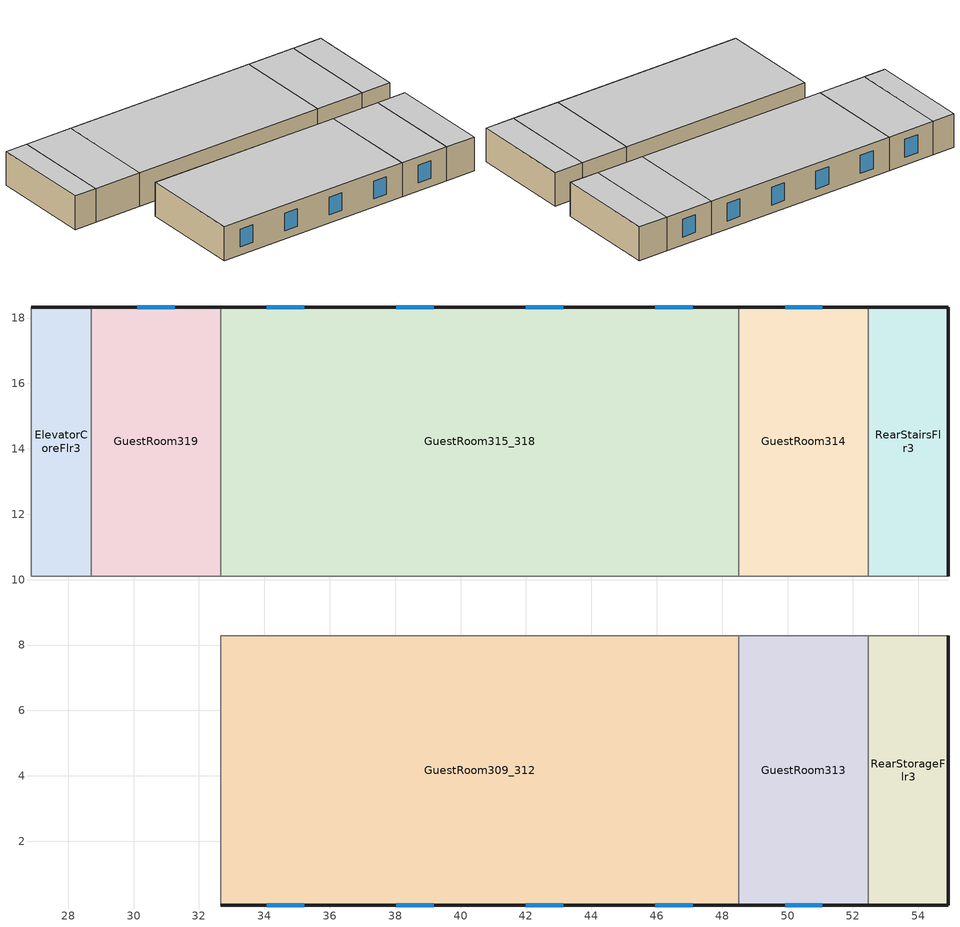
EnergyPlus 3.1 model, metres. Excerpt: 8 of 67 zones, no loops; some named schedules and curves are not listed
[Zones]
RearStairsFlr3
 floor to RearStairsFlr2 (INT-FLOOR-TOPSIDE): 54.91,10.11 52.47,10.11 52.47,18.34 54.91,18.34 z6.1
 wall outside (Steel-Framed_R-13 + R-10 ci_Ext-wall): 54.91,10.11 54.91,18.34 52.47,18.34 z6.1:8.84
 wall to GuestRoom314 (Standard_Int-Wall): 52.47,18.34 52.47,10.11 z6.1:8.84
 wall to CorridorFlr3 (Standard_Int-Wall): 52.47,10.11 54.91,10.11 z6.1:8.84
 ceiling to RearStairsFlr4 (INT-FLOOR-UNDERSIDE): 52.47,10.11 54.91,10.11 54.91,18.34 52.47,18.34 z8.84
RearStorageFlr3
 floor to RearStorageFlr2 (INT-FLOOR-TOPSIDE): 54.91,0.05 52.47,0.05 52.47,8.28 54.91,8.28 z6.1
 wall outside (Steel-Framed_R-13 + R-10 ci_Ext-wall): 52.47,0.05 54.91,0.05 54.91,8.28 z6.1:8.84
 wall to CorridorFlr3 (Standard_Int-Wall): 54.91,8.28 52.47,8.28 z6.1:8.84
 wall to GuestRoom313 (Standard_Int-Wall): 52.47,8.28 52.47,0.05 z6.1:8.84
 ceiling to RearStorageFlr4 (INT-FLOOR-UNDERSIDE): 52.47,0.05 54.91,0.05 54.91,8.28 52.47,8.28 z8.84
GuestRoom309_312
 floor to GuestRoom209_212 (INT-FLOOR-TOPSIDE): 48.51,0.05 32.66,0.05 32.66,8.28 48.51,8.28 z6.1
 wall outside (Steel-Framed_R-13 + R-10 ci_Ext-wall): 32.66,0.05 48.51,0.05 z6.1:8.84
 wall to CorridorFlr3 (Standard_Int-Wall): 48.51,8.28 32.66,8.28 z6.1:8.84
 wall to GuestRoom306_308 (Standard_Int-Wall): 32.66,8.28 32.66,0.05 z6.1:8.84
 wall to GuestRoom313 (Standard_Int-Wall): 48.51,0.05 48.51,8.28 z6.1:8.84
 window (std_window_UValue_2.612_SHGC_0.49_VT_0.49): 34.07,0.05 35.21,0.05 / 38.04,0.05 39.17,0.05 / 42,0.05 43.14,0.05 / 45.96,0.05 47.1,0.05 z6.75:8.19
 ceiling to GuestRoom409_412 (INT-FLOOR-UNDERSIDE): 32.66,0.05 48.51,0.05 48.51,8.28 32.66,8.28 z8.84
GuestRoom313
 floor to GuestRoom213 (INT-FLOOR-TOPSIDE): 52.47,0.05 48.51,0.05 48.51,8.28 52.47,8.28 z6.1
 wall outside (Steel-Framed_R-13 + R-10 ci_Ext-wall): 48.51,0.05 52.47,0.05 z6.1:8.84
 wall to CorridorFlr3 (Standard_Int-Wall): 52.47,8.28 48.51,8.28 z6.1:8.84
 window (std_window_UValue_2.612_SHGC_0.49_VT_0.49): 49.92,0.05 51.06,0.05 z6.75:8.19
 ceiling to GuestRoom413 (INT-FLOOR-UNDERSIDE): 48.51,0.05 52.47,0.05 52.47,8.28 48.51,8.28 z8.84
GuestRoom314
 floor to GuestRoom214 (INT-FLOOR-TOPSIDE): 52.47,10.11 48.51,10.11 48.51,18.34 52.47,18.34 z6.1
 wall outside (Steel-Framed_R-13 + R-10 ci_Ext-wall): 52.47,18.34 48.51,18.34 z6.1:8.84
 wall to CorridorFlr3 (Standard_Int-Wall): 48.51,10.11 52.47,10.11 z6.1:8.84
 wall to GuestRoom315_318 (Standard_Int-Wall): 48.51,18.34 48.51,10.11 z6.1:8.84
 window (std_window_UValue_2.612_SHGC_0.64_VT_0.64): 51.06,18.34 49.92,18.34 z6.75:8.19
 ceiling to GuestRoom414 (INT-FLOOR-UNDERSIDE): 48.51,10.11 52.47,10.11 52.47,18.34 48.51,18.34 z8.84
GuestRoom315_318
 floor to GuestRoom215_218 (INT-FLOOR-TOPSIDE): 48.51,10.11 32.66,10.11 32.66,18.34 48.51,18.34 z6.1
 wall outside (Steel-Framed_R-13 + R-10 ci_Ext-wall): 48.51,18.34 32.66,18.34 z6.1:8.84
 wall to CorridorFlr3 (Standard_Int-Wall): 32.66,10.11 48.51,10.11 z6.1:8.84
 wall to GuestRoom319 (Standard_Int-Wall): 32.66,18.34 32.66,10.11 z6.1:8.84
 window (std_window_UValue_2.612_SHGC_0.64_VT_0.64): 47.1,18.34 45.96,18.34 / 43.14,18.34 42,18.34 / 39.17,18.34 38.04,18.34 / 35.21,18.34 34.07,18.34 z6.75:8.19
 ceiling to GuestRoom415_418 (INT-FLOOR-UNDERSIDE): 32.66,10.11 48.51,10.11 48.51,18.34 32.66,18.34 z8.84
ElevatorCoreFlr3
 floor to ElevatorCoreFlr2 (INT-FLOOR-TOPSIDE): 28.7,10.11 26.87,10.11 26.87,18.34 28.7,18.34 z6.1
 wall outside (Steel-Framed_R-13 + R-10 ci_Ext-wall): 28.7,18.34 26.87,18.34 z6.1:8.84
 wall to CorridorFlr3 (Standard_Int-Wall): 26.87,18.34 26.87,10.11 28.7,10.11 z6.1:8.84
 wall to GuestRoom319 (Standard_Int-Wall): 28.7,10.11 28.7,18.34 z6.1:8.84
 ceiling to ElevatorCoreFlr4 (INT-FLOOR-UNDERSIDE): 26.87,10.11 28.7,10.11 28.7,18.34 26.87,18.34 z8.84
GuestRoom319
 floor to GuestRoom219 (INT-FLOOR-TOPSIDE): 32.66,10.11 28.7,10.11 28.7,18.34 32.66,18.34 z6.1
 wall outside (Steel-Framed_R-13 + R-10 ci_Ext-wall): 32.66,18.34 28.7,18.34 z6.1:8.84
 wall to CorridorFlr3 (Standard_Int-Wall): 28.7,10.11 32.66,10.11 z6.1:8.84
 window (std_window_UValue_2.612_SHGC_0.64_VT_0.64): 31.25,18.34 30.11,18.34 z6.75:8.19
 ceiling to GuestRoom419 (INT-FLOOR-UNDERSIDE): 28.7,10.11 32.66,10.11 32.66,18.34 28.7,18.34 z8.84
[Building]
Benchmark Small Hotel New V1.1_3.1: North Axis=0; Terrain=City; Loads Convergence Tolerance Value=0.04; Temperature Convergence Tolerance Value=0.2; Solar Distribution=FullInteriorAndExterior; Maximum Number of Warmup Days=25
[Site:Location]
USA AK-FAIRBANKS: Latitude {deg}=64.82; Longitude {deg}=-147.87; Time Zone {hr}=-9; Elevation {m}=138
[Site:GroundTemperature:BuildingSurface]
18.433, 18.408, 18.536, 18.706, 18.864, 19.112, 19.608, 19.23, 19.106, 18.966, 18.725, 18.567
[Site:WaterMainsTemperature]
Calculation Method=CORRELATION; Annual Average Outdoor Air Temperature {C}=-3.17; Maximum Difference In Monthly Average Outdoor Air Temperatures {deltaC}=40
[SizingPeriod:DesignDay] Barometric Pressure {Pa}=99678; Rain {0-no,1-yes}=0; Snow on ground {0-no,1-yes}=0; Day of Month=21; Daylight Savings Time Indicator=0; Humidity Indicating Type=WetBulb
Name | Maximum Dry-Bulb Temperature {C} | Daily Temp Range {C} | Humidity Indicating Conditions at Maximum Dry-Bulb | Wind Speed {m/s} design conditions vs. traditional 6.71 m/s (15 mph) | Wind Direction {Degrees; N=0, S=180} | Clearness {0.0 to 1.1} | Month | Day Type | Wind Speed {m/s} design conditions vs. traditional 3.35 m/s (7mph)
FAIRBANKS Ann Htg 99.6% Condns DB | -42.5 | 0 | -42.5 | 0.5 | 10 | 0 | 1 | WinterDesignDay
FAIRBANKS Ann Clg .4% Condns DB=>MWB | 27.2 | 10.3 | 16.1 |  | 180 | 1 | 7 | SummerDesignDay | 3.3
FAIRBANKS Ann Clg .4% Condns WB=>MDB | 24.8 | 10.3 | 17.2 |  | 180 | 1 | 7 | SummerDesignDay | 3.3
[WindowMaterial:Glazing] Optical Data Type=SpectralAverage; Thickness=0.003; Infrared Transmittance at Normal Incidence=0; Front Side Infrared Hemispherical Emissivity=0.9; Back Side Infrared Hemispherical Emissivity=0.9; Conductivity=0.0135; Dirt Correction Factor for Solar and Visible Transmittance=1; Solar Diffusing=No
Name | Solar Transmittance at Normal Incidence | Front Side Solar Reflectance at Normal Incidence | Back Side Solar Reflectance at Normal Incidence | Visible Transmittance at Normal Incidence | Front Side Visible Reflectance at Normal Incidence | Back Side Visible Reflectance at Normal Incidence
Theoretical Glass [89] | 0.4841 | 0.4659 | 0.4659 | 0.4894 | 0.4606 | 0.4606
Theoretical Glass [87] | 0.6335 | 0.3165 | 0.3165 | 0.6396 | 0.3104 | 0.3104
[Material] Thermal Absorptance=0.9
Name | Roughness | Thickness | Conductivity | Density | Specific Heat | Solar Absorptance | Visible Absorptance | Thickness {m} | Conductivity {W/m-K} | Density {kg/m3} | Specific Heat {J/kg-K}
GP01 1/2 GYPSUM | Smooth | 0.0127 | 0.16 | 800 | 1090 | 0.7 | 0.5
Wall Insulation [15] | MediumRough | 0.1173 | 0.045 | 265 | 836.8 | 0.7 | 0.7
1/2IN Gypsum | Smooth | 0.0127 | 0.16 | 784.9 | 830 | 0.92 | 0.92
Std Wood 6inch | MediumSmooth |  |  |  |  | 0.7 | 0.7 | 0.15 | 0.12 | 540 | 1210
Std MAT-CC05 4  MW CONCRETE | Rough |  |  |  |  | 0.7 | 0.2 | 0.1 | 0.858 | 1968 | 836.8
[Material:NoMass] Thermal Absorptance=0.9; Solar Absorptance=0.7
Name | Roughness | Thermal Resistance {(m2-K)/W} | Visible Absorptance | Thermal Resistance {m2-K/W}
MAT-SHEATH | Rough | 0.3626 | 0.7
Std CP02 CARPET PAD | VeryRough |  | 0.8 | 0.21648
[Construction]
InteriorFurnishings: Std Wood 6inch
INT-FLOOR-TOPSIDE: Std MAT-CC05 4  MW CONCRETE, Std CP02 CARPET PAD
INT-FLOOR-UNDERSIDE: Std CP02 CARPET PAD, Std MAT-CC05 4  MW CONCRETE
std_window_UValue_2.612_SHGC_0.49_VT_0.49: Theoretical Glass [89]
std_window_UValue_2.612_SHGC_0.64_VT_0.64: Theoretical Glass [87]
Standard_Int-Wall: GP01 1/2 GYPSUM, GP01 1/2 GYPSUM
Steel-Framed_R-13 + R-10 ci_Ext-wall: MAT-SHEATH, Wall Insulation [15], 1/2IN Gypsum
[ComponentCost:LineItem]
Name | Line Item Type | Item | Cost per Each | Quantity | Cost per Unit of Output Capacity
Infiltration:RearStairsFlr3 | General | RearStairsFlr3 | 1 | 0.0089
LIGHTING EQUIP:RearStairsFlr3 | Lights | RearStairsFlr3 |  |  | 1
Infiltration:RearStorageFlr3 | General | RearStorageFlr3 | 1 | 0.0089
LIGHTING EQUIP:RearStorageFlr3 | Lights | RearStorageFlr3 |  |  | 1
Infiltration:GuestRoom309_312 | General | GuestRoom309_312 | 1 | 0.0129
People:GuestRoom309_312 | General | GuestRoom309_312 | 1 | 6
LIGHTING EQUIP:GuestRoom309_312 | Lights | GuestRoom309_312 |  |  | 1
ElectricEquipment:GuestRoom309_312:PlugMisc | General | GuestRoom309_312 | 1 | 1.8654
Infiltration:GuestRoom313 | General | GuestRoom313 | 1 | 0.0032
People:GuestRoom313 | General | GuestRoom313 | 1 | 1.5
LIGHTING EQUIP:GuestRoom313 | Lights | GuestRoom313 |  |  | 1
ElectricEquipment:GuestRoom313:PlugMisc | General | GuestRoom313 | 1 | 0.4663
Infiltration:GuestRoom314 | General | GuestRoom314 | 1 | 0.0032
People:GuestRoom314 | General | GuestRoom314 | 1 | 1.5
LIGHTING EQUIP:GuestRoom314 | Lights | GuestRoom314 |  |  | 1
ElectricEquipment:GuestRoom314:PlugMisc | General | GuestRoom314 | 1 | 0.4663
Infiltration:GuestRoom315_318 | General | GuestRoom315_318 | 1 | 0.0129
People:GuestRoom315_318 | General | GuestRoom315_318 | 1 | 6
LIGHTING EQUIP:GuestRoom315_318 | Lights | GuestRoom315_318 |  |  | 1
ElectricEquipment:GuestRoom315_318:PlugMisc | General | GuestRoom315_318 | 1 | 1.8652
Infiltration:ElevatorCoreFlr3 | General | ElevatorCoreFlr3 | 1 | 0.0015
Infiltration:GuestRoom319 | General | GuestRoom319 | 1 | 0.0032
People:GuestRoom319 | General | GuestRoom319 | 1 | 1.5
LIGHTING EQUIP:GuestRoom319 | Lights | GuestRoom319 |  |  | 1
ElectricEquipment:GuestRoom319:PlugMisc | General | GuestRoom319 | 1 | 0.4663
[Zone] Type=1; Multiplier=1; Ceiling Height=-9999; Part of Total Floor Area=Yes
Name | Volume
RearStairsFlr3 | 55.0615
RearStorageFlr3 | 55.0655
GuestRoom309_312 | 357.8378
GuestRoom313 | 89.4594
GuestRoom314; GuestRoom319 | 89.4529
GuestRoom315_318 | 357.8117
ElevatorCoreFlr3 | 41.286
[InternalMass] Construction=InteriorFurnishings
Name | Zone | Surface Area
RearStairsFlr3_InternalMass_1 | RearStairsFlr3 | 40.144
RearStorageFlr3_InternalMass_1 | RearStorageFlr3 | 40.1469
GuestRoom309_312_InternalMass_1 | GuestRoom309_312 | 260.8908
GuestRoom313_InternalMass_1 | GuestRoom313 | 65.2227
GuestRoom314_InternalMass_1 | GuestRoom314 | 65.2179
GuestRoom315_318_InternalMass_1 | GuestRoom315_318 | 260.8717
GuestRoom319_InternalMass_1 | GuestRoom319 | 65.2179
[ZoneInfiltration:DesignFlowRate] Design Volume Flow Rate Calculation Method=Flow/Zone; Constant Term Coefficient=1; Temperature Term Coefficient=0; Velocity Term Coefficient=0; Velocity Squared Term Coefficient=0
Name | Zone | Schedule | Design Flow Rate {m3/s}
RearStairsFlr3_Infiltration | RearStairsFlr3 | INFIL_SCH | 0.0089
RearStorageFlr3_Infiltration | RearStorageFlr3 | INFIL_HALF_ON_SCH | 0.0089
GuestRoom309_312_Infiltration | GuestRoom309_312 | INFIL_HALF_ON_SCH | 0.0129
GuestRoom313_Infiltration | GuestRoom313 | INFIL_HALF_ON_SCH | 0.0032
GuestRoom314_Infiltration | GuestRoom314 | INFIL_HALF_ON_SCH | 0.0032
GuestRoom315_318_Infiltration | GuestRoom315_318 | INFIL_HALF_ON_SCH | 0.0129
ElevatorCoreFlr3_Infiltration | ElevatorCoreFlr3 | INFIL_HALF_ON_SCH | 0.0015
GuestRoom319_Infiltration | GuestRoom319 | INFIL_HALF_ON_SCH | 0.0032
[Lights] Design Level Calculation Method=LightingLevel; Return Air Fraction=0; Fraction Radiant=0.7; Fraction Visible=0.2; Fraction Replaceable=1; Return Air Fraction is Calculated from Plenum Temperature=No
Name | Zone | Schedule | Design Level {W}
RearStairsFlr3_Lights | RearStairsFlr3 | Corridor_Ltg_Sch | 129.6651
RearStorageFlr3_Lights | RearStorageFlr3 | Storage_Ltg_Sch | 172.6317
GuestRoom309_312_Lights | GuestRoom309_312 | GuestRoom_Ltg_Sch_Base | 1544.47
GuestRoom313_Lights | GuestRoom313 | GuestRoom_Ltg_Sch_Base | 386.1183
GuestRoom314_Lights | GuestRoom314 | GuestRoom_Ltg_Sch_Base | 386.0902
GuestRoom315_318_Lights | GuestRoom315_318 | GuestRoom_Ltg_Sch_Base | 1544.36
GuestRoom319_Lights | GuestRoom319 | GuestRoom_Ltg_Sch_Base | 386.0902
[Sizing:Zone] Zone Cooling Design Supply Air Temperature {C}=14; Zone Heating Design Supply Air Temperature {C}=40; Zone Cooling Design Supply Air Humidity Ratio {kg-H20/kg-air}=0.0085; Zone Heating Design Supply Air Humidity Ratio {kg-H20/kg-air}=0.008; Outdoor Air Method=Flow/Zone; Outside Air Flow per Zone Floor Area {(m3/s)/m2}=0; Cooling Design Air Flow Method {Flow/Zone | DesignDay | DesignDayWithLimit}=DesignDayWithLimit; Cooling Minimum Air Flow=0; Cooling Minimum Air Flow Fraction=0; Heating Design Air Flow Method {Flow/Zone | DesignDay}=DesignDay; Heating Design Air Flow Rate=0
Name | Outside Air Flow per Zone {m3/s}
RearStairsFlr3; RearStorageFlr3 | 0
GuestRoom309_312; GuestRoom315_318 | 0.0566
GuestRoom313; GuestRoom314; GuestRoom319 | 0.01415
[ZoneControl:Thermostat] Control Type Schedule=Dual Zone Control Type Sched
Name | Zone | Control 1
RearStairsFlr3 Thermostat | RearStairsFlr3 | RearStairsFlr3 DualSPSched
RearStorageFlr3 Thermostat | RearStorageFlr3 | RearStorageFlr3 DualSPSched
GuestRoom309_312 Thermostat | GuestRoom309_312 | GuestRoom309_312 DualSPSched
GuestRoom313 Thermostat | GuestRoom313 | GuestRoom313 DualSPSched
GuestRoom314 Thermostat | GuestRoom314 | GuestRoom314 DualSPSched
GuestRoom315_318 Thermostat | GuestRoom315_318 | GuestRoom315_318 DualSPSched
GuestRoom319 Thermostat | GuestRoom319 | GuestRoom319 DualSPSched
[ThermostatSetpoint:DualSetpoint]
Name | Heating Setpoint Temperature Schedule | Cooling Setpoint Temperature Schedule
RearStairsFlr3 DualSPSched; RearStorageFlr3 DualSPSched | UnitHeater_HtgSP_Sch | UnitHeater_ClgSP_Sch
GuestRoom309_312 DualSPSched; GuestRoom313 DualSPSched; GuestRoom314 DualSPSched; GuestRoom315_318 DualSPSched; GuestRoom319 DualSPSched | HTGSETP_SCH | CLGSETP_SCH
[Zone equipment]
RearStairsFlr3: RearStairsFlr3 Unit Heater
RearStorageFlr3: RearStorageFlr3 Unit Heater
GuestRoom309_312: GuestRoom309_312 PTAC
GuestRoom313: GuestRoom313 PTAC
GuestRoom314: GuestRoom314 PTAC
GuestRoom315_318: GuestRoom315_318 PTAC
GuestRoom319: GuestRoom319 PTAC
[People] Schedule=GuestRoom_Occ_Sch; Number of People Calculation Method=People; Fraction Radiant=0.3; User Specified Sensible Fraction=AUTOCALCULATE; Activity Level Schedule=ACTIVITY_SCH; Enable ASHRAE 55 Comfort Warnings=No; MRT Calculation=ZoneAveraged; Work Efficiency Schedule=WORK_EFF_SCH; Clothing Schedule=CLOTHING_SCH; Air Velocity Schedule=AIR_VELO_SCH; Thermal Comfort Report=FANGER
Name | Zone | Number of People
GuestRoom309_312 People | GuestRoom309_312 | 6
GuestRoom313 People | GuestRoom313 | 1.5
GuestRoom314 People | GuestRoom314 | 1.5
GuestRoom315_318 People | GuestRoom315_318 | 6
GuestRoom319 People | GuestRoom319 | 1.5
[ElectricEquipment] Schedule=GuestRoom_Eqp_Sch; Design Level Calculation Method=EquipmentLevel; Fraction Latent=0; Fraction Radiant=0.5; Fraction Lost=0
Name | Zone | Design Level {W}
GuestRoom309_312_PlugMisc_Equip | GuestRoom309_312 | 1865.37
GuestRoom313_PlugMisc_Equip | GuestRoom313 | 466.3422
GuestRoom314_PlugMisc_Equip | GuestRoom314 | 466.3082
GuestRoom315_318_PlugMisc_Equip | GuestRoom315_318 | 1865.23
GuestRoom319_PlugMisc_Equip | GuestRoom319 | 466.3082
[Coil:Cooling:DX:SingleSpeed] Availablility Schedule=ALWAYS_ON; Rated Total Cooling Capacity {W}=AUTOSIZE; Rated Sensible Heat Ratio=AUTOSIZE; Rated Air Flow Rate {m3/s}=AUTOSIZE; Supply Air Fan Operating Mode=CyclingFanAndCompressor
Name | Rated COP | Total Cooling Capacity Function of Temperature Curve | Total Cooling Capacity Function of Flow Fraction Curve | Energy Input Ratio Function of Temperature Curve | Energy Input Ratio Function of Flow Fraction Curve | Part Load Fraction Correlation Curve
GuestRoom406_408 PTAC DXCoil | 2.98769 | GuestRoom406_408 PTACHPACCoolCapFT | GuestRoom406_408 PTACHPACCoolCapFFF | GuestRoom406_408 PTACHPACEIRFT | GuestRoom406_408 PTACHPACEIRFFF | GuestRoom406_408 PTACHPACPLFFPLR
GuestRoom409_412 PTAC DXCoil | 2.98619 | GuestRoom409_412 PTACHPACCoolCapFT | GuestRoom409_412 PTACHPACCoolCapFFF | GuestRoom409_412 PTACHPACEIRFT | GuestRoom409_412 PTACHPACEIRFFF | GuestRoom409_412 PTACHPACPLFFPLR
GuestRoom413 PTAC DXCoil | 3.49917 | GuestRoom413 PTACHPACCoolCapFT | GuestRoom413 PTACHPACCoolCapFFF | GuestRoom413 PTACHPACEIRFT | GuestRoom413 PTACHPACEIRFFF | GuestRoom413 PTACHPACPLFFPLR
GuestRoom414 PTAC DXCoil | 3.58993 | GuestRoom414 PTACHPACCoolCapFT | GuestRoom414 PTACHPACCoolCapFFF | GuestRoom414 PTACHPACEIRFT | GuestRoom414 PTACHPACEIRFFF | GuestRoom414 PTACHPACPLFFPLR
GuestRoom415_418 PTAC DXCoil | 2.98678 | GuestRoom415_418 PTACHPACCoolCapFT | GuestRoom415_418 PTACHPACCoolCapFFF | GuestRoom415_418 PTACHPACEIRFT | GuestRoom415_418 PTACHPACEIRFFF | GuestRoom415_418 PTACHPACPLFFPLR
GuestRoom419 PTAC DXCoil | 3.64283 | GuestRoom419 PTACHPACCoolCapFT | GuestRoom419 PTACHPACCoolCapFFF | GuestRoom419 PTACHPACEIRFT | GuestRoom419 PTACHPACEIRFFF | GuestRoom419 PTACHPACPLFFPLR
GuestRoom420_423 PTAC DXCoil | 2.98267 | GuestRoom420_423 PTACHPACCoolCapFT | GuestRoom420_423 PTACHPACCoolCapFFF | GuestRoom420_423 PTACHPACEIRFT | GuestRoom420_423 PTACHPACEIRFFF | GuestRoom420_423 PTACHPACPLFFPLR
GuestRoom424 PTAC DXCoil | 3.57043 | GuestRoom424 PTACHPACCoolCapFT | GuestRoom424 PTACHPACCoolCapFFF | GuestRoom424 PTACHPACEIRFT | GuestRoom424 PTACHPACEIRFFF | GuestRoom424 PTACHPACPLFFPLR
[AvailabilityManager:NightCycle] Availability Schedule=ALWAYS_ON; Fan Schedule=HVACOperationSchd; Control Type {CycleOnAny | CycleOnControlZone | CycleOnAnyZoneFansOnly}=CycleOnAny; Thermostat Tolerance {delta C}=1; Cycling Run Time {s}=1800
PSZ-HEATCOOL:1 Availability Manager; PSZ-HEATCOOL:2 Availability Manager; PSZ-HEATCOOL:3 Availability Manager; PSZ-HEATCOOL:4 Availability Manager; PSZ-HEATCOOL:5 Availability Manager; PSZ-HEATCOOL:6 Availability Manager; PSZ-HEATCOOL:7 Availability Manager; PSZ-HEATCOOL:8 Availability Manager; PSZ-HEATCOOL:9 Availability Manager; PSZ-HEATCOOL:10 Availability Manager; PSZ-HEATCOOL:11 Availability Manager; PSZ-HEATCOOL:12 Availability Manager
[Exterior:Lights]
Exterior Facade Lighting: Schedule=ALWAYS_ON; Design Level=2400.01; Control Option=AstronomicalClock
[UtilityCost:Tariff]
Name | Output Meter | Conversion Factor Choice | Demand Window Length | Monthly Charge or Variable | Group
ChugachElect_LargeGenServ | Electricity:Facility | kWh | HalfHour | 58.85 | Comm Elect
ChugachElect_SmallGenServ | Electricity:Facility | kWh | HalfHour | 18.26 | Comm Elect
AK_EIAMonthlyRateGas | Gas:Facility | MCF |  | 0 | Comm Gas
[UtilityCost:Charge:Simple] Season=Annual
Name | Charge Variable | Tariff | Source Variable | Category Variable | Cost per Unit Value or Variable
 | EnergyCharge | ChugachElect_LargeGenServ | totalEnergy | EnergyCharges | 0.0608
 | DemandCharge | ChugachElect_LargeGenServ | totalDemand | DemandCharges | 11.65
 | taxofTwoPercent | ChugachElect_LargeGenServ | SubTotal | Taxes | 0.02
 | EnergyCharge | ChugachElect_SmallGenServ | totalEnergy | EnergyCharges | 0.0947
 | taxofTwoPercent | ChugachElect_SmallGenServ | SubTotal | Taxes | 0.02
 | MonthlyRateGasCharge | AK_EIAMonthlyRateGas | totalEnergy | EnergyCharges | AK_MonthlyGasRates
 | TaxofTwoPercent | AK_EIAMonthlyRateGas | SubTotal | Taxes | 0.02
[UtilityCost:Qualify] Variable=TotalDemand; Threshold Value or Variable=20; Season=Annual; Threshold Test=Count
Name | Tariff | Qualify Type | Number of Months
MinDemand20kw | ChugachElect_LargeGenServ | Minimum | 12
MaxDemand20kw | ChugachElect_SmallGenServ | Maximum | 1
[UtilityCost:Variable]
AK_MonthlyGasRates: Tariff=AK_EIAMonthlyRateGas; January Value=4.4; February Value=4.54; March Value=4.44; April Value=4.34; May Value=4.35; June Value=4.42; July Value=4.5; August Value=4.54; September Value=4.74; October Value=4.74; November Value=3.73; December Value=3.83
[Schedule:Compact]
GuestRoom_Ltg_Sch_Base: Fraction, Through: 12/31, For: Weekdays, Until: 01:00, 0.22, Until: 02:00, 0.17, Until: 05:00, 0.11, Until: 06:00, 0.22, Until: 07:00, 0.44, Until: 08:00, 0.56, Until: 10:00, 0.44, Until: 18:00, 0.28, Until: 19:00, 0.67, Until: 20:00, 0.89, Until: 21:00, 1, Until: 22:00, 0.89, Until: 23:00, 0.67, Until: 24:00, 0.33, For: Saturday Sunday Holidays, Until: 02:00, 0.26, Until: 06:00, 0.11, Until: 08:00, 0.41, Until: 10:00, 0.56, Until: 11:00, 0.41, Until: 18:00, 0.33, Until: 19:00, 0.85, Until: 22:00, 1, Until: 23:00, 0.85, Until: 24:00, 0.41, For: WinterDesignDay, Until: 24:00, 0, For: SummerDesignDay CustomDay1 CustomDay2, Until: 24:00, 1
Storage_Ltg_Sch: Fraction, Through: 12/31, For: Weekdays, Until: 07:00, 0.1, Until: 08:00, 0.2, Until: 18:00, 0.4, Until: 22:00, 0.2, Until: 24:00, 0.1, For: Saturday Sunday Holidays, Until: 07:00, 0.1, Until: 08:00, 0.2, Until: 18:00, 0.4, Until: 22:00, 0.2, Until: 24:00, 0.1, For: WinterDesignDay, Until: 24:00, 0, For: SummerDesignDay CustomDay1 CustomDay2, Until: 24:00, 1
Corridor_Ltg_Sch: On/Off, Through: 12/31, For: AllDays, Until: 24:00, 1
INFIL_SCH: Through: 12/31, For: AllDays, Until: 24:00, 1
INFIL_HALF_ON_SCH: Through: 12/31, For: AllDays, Until: 24:00, 0.5
